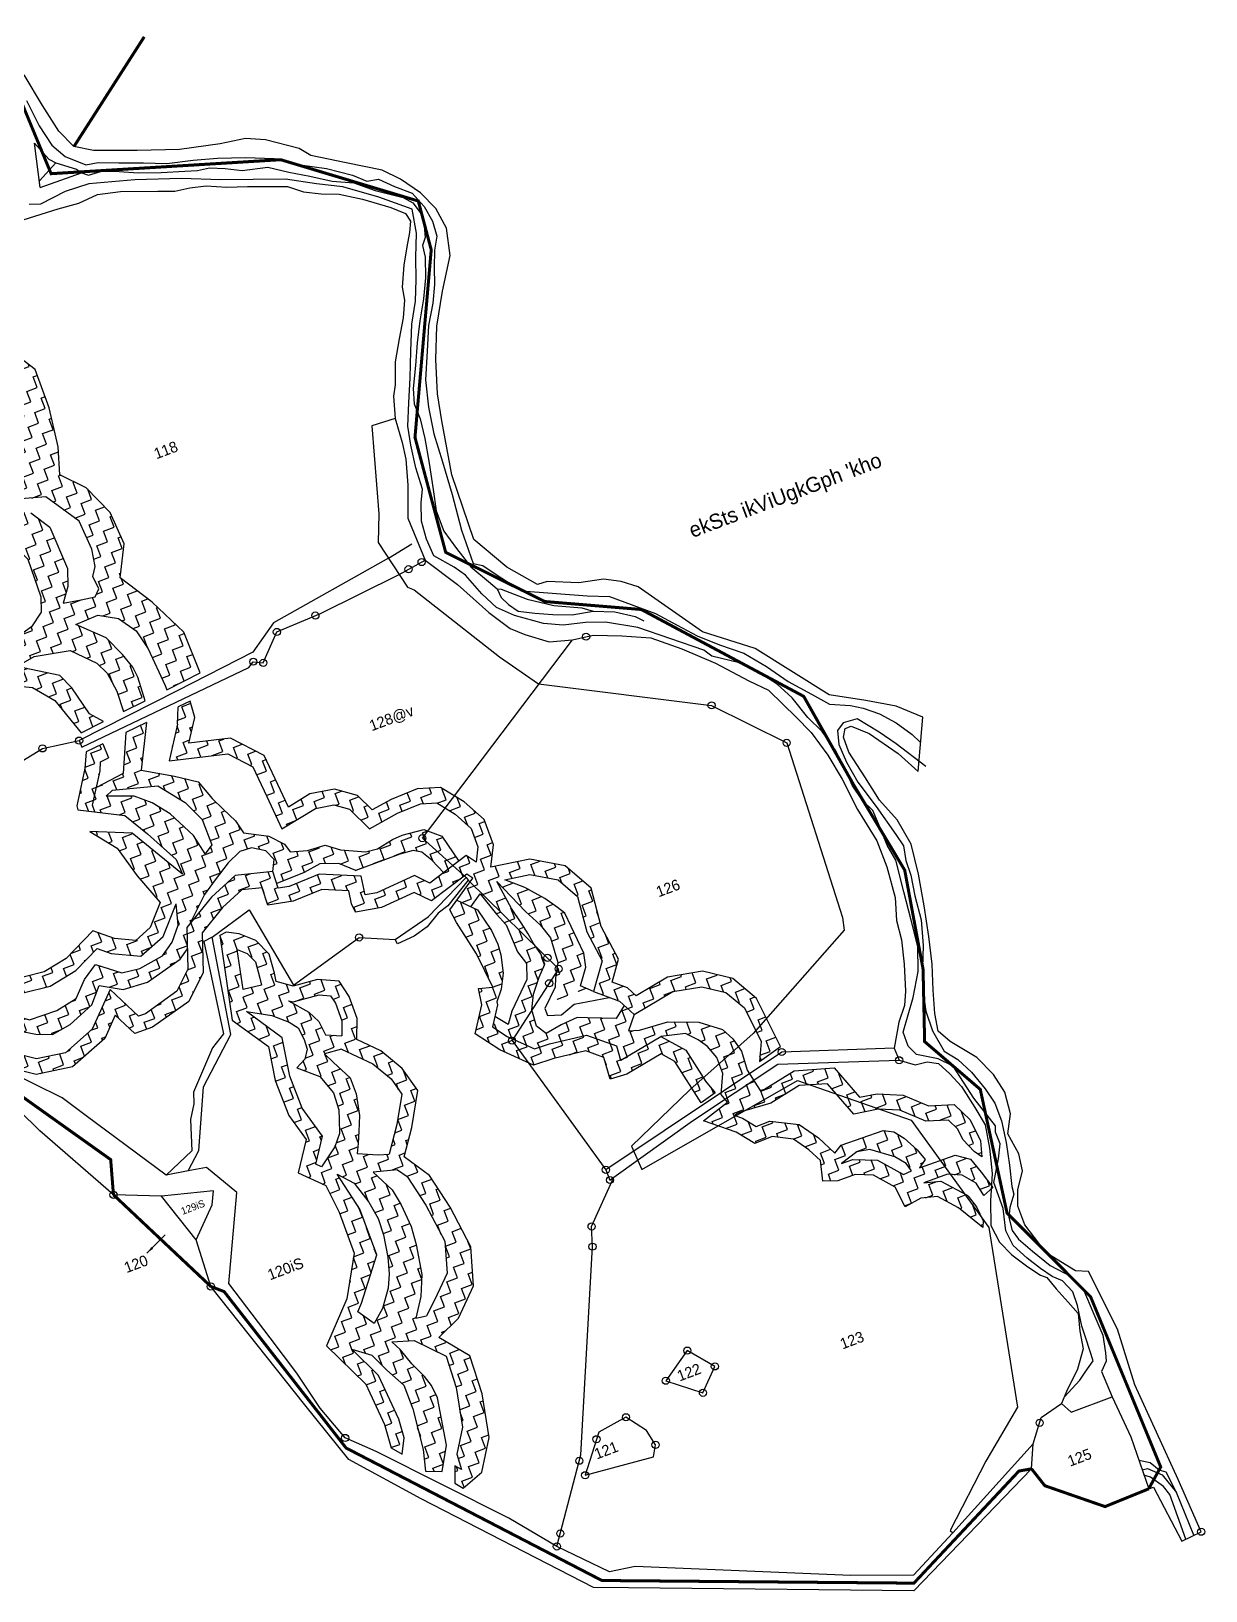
# Model space of a CAD drawing. Header units: metres. Extents: x -219 to 311408, y 87 to 1936973.
# Drawn here: x 310231 to 311250, y 1933715 to 1935068 of the extents above; entities that cross this region are included whole.
import ezdxf

# ---------------------------------------------------------------- set-up
doc = ezdxf.new("R2010")
doc.units = ezdxf.units.M
doc.header["$LTSCALE"] = 0.3
doc.header["$MEASUREMENT"] = 0
doc.linetypes.add('DASHDOT', pattern=[1, 0.5, -0.25, 0, -0.25])
doc.linetypes.add('DIVIDE', pattern=[1.25, 0.5, -0.25, 0, -0.25, 0, -0.25])
doc.layers.get('0').update_dxf_attribs({"linetype": 'CONTINUOUS'})
for name, color, linetype in [('LINE_WATER', 4, 'CONTINUOUS'), ('OFF', 1, 'CONTINUOUS'), ('POLY_HATCH', 12, 'CONTINUOUS'), ('POLY_PARCEL', 6, 'CONTINUOUS'), ('POLY_WATER', 4, 'CONTINUOUS'), ('SYM_ARROW', 1, 'CONTINUOUS'), ('SYM_STONE', 1, 'CONTINUOUS'), ('TEXT_MAPOUT', 7, 'CONTINUOUS'), ('TEXT_PARCEL', 7, 'CONTINUOUS'), ('V_BOUND_LINE', 7, 'CONTINUOUS'), ('V_BOUND_STREAM_LINE', 7, 'DASHDOT'), ('V_DIVIDE_LINE', 7, 'DIVIDE')]:
    doc.layers.add(name, color=color, linetype=linetype)
doc.styles.add('TEXT_MAP', font='')
doc.styles.get('TEXT_MAP').set_extended_font_data('Kruti Dev 050')
doc.dimstyles.get("Standard").update_dxf_attribs({"dimtxt": 0.18, "dimasz": 0.18, "dimexe": 0.18, "dimexo": 0.0625, "dimgap": 0.09, "dimtad": 0, "dimtih": 1, "dimtoh": 1, "dimdec": 4, "dimzin": 0, "dimdsep": 46, "dimtxsty": 'Standard', "dimcen": 0.09, "dimadec": 0, "dimazin": 0, "dimtfac": 1, "dimtdec": 4, "dimtofl": 0, "dimtmove": 0, "dimatfit": 3, "dimfxl": 0, "dimtolj": 1, "dimtzin": 0, "dimarcsym": 0})
pattern_1 = [(0, (0, 0), (1.875, 1.875), [1.875, -1.875]), (90, (1.875, 0), (-1.875, 1.875), [1.875, -1.875])]

# ---------------------------------------------------------------- blocks, each defined once
blk = doc.blocks.new('STONE')
blk.add_circle((0, 0), 0.851)
blk = doc.blocks.new('TEXTARROW')
blk.add_leader([(0.04, -0.01), (8.68, -0.01)], dimstyle='Standard', override={"dimtxt": 2.5, "dimasz": 2.5, "dimexe": 1.25, "dimexo": 0.625, "dimgap": 0.625, "dimtad": 1, "dimtih": 0, "dimtoh": 0, "dimzin": 8, "dimcen": 2.5, "dimtofl": 1})
blk = doc.blocks.new('7')
at = {"layer": 'POLY_HATCH'}
h = blk.add_hatch(dxfattribs=at)
h.set_pattern_fill('ZIGZAG', color=256, scale=15, style=0)
h.set_pattern_definition(pattern_1)
h.paths.add_polyline_path([(674.03, 300.05), (678, 300.19), (681, 298.51), (683.02, 295.52), (683.86, 292.03), (684.35, 285.34), (684.33, 284.56), (690.51, 285.22), (690.35, 292.5), (687.18, 299.04), (683.62, 304.71), (686.24, 309.76), (685.89, 315.44), (683.66, 320.72), (680.33, 324.28), (681.7, 328.71), (682.6, 335.32), (682.64, 342.09), (680.43, 345.67), (673.43, 345.67), (674.93, 344.25), (677.23, 341.53), (677.71, 335.99), (675.34, 326.86), (671.72, 326.3), (672.69, 333.17), (672.69, 335.4), (671.86, 341.4), (669.29, 345.67), (664.77, 345.67), (667.39, 340.92), (668.23, 337.22), (668.37, 331.33), (666.83, 324.57), (676.8, 321.65), (680.57, 315.93), (680.94, 310.81), (680.45, 307.95), (679.48, 306.49), (679.68, 304.26), (678.64, 303.21), (676.27, 303.56), (673.27, 304.12), (675.01, 306.42), (675.99, 309.28), (675.71, 316.73), (673.55, 320.08), (670.69, 321.19), (666.51, 322.17), (661.77, 323.21), (663.49, 330.14), (663.07, 338.23), (660.92, 341.82), (659.19, 345.67), (656.42, 345.67), (658.59, 340.84), (658.71, 335.64), (658.35, 329.88), (656.12, 323.58), (657.18, 317.9), (659.88, 312.7), (659.84, 306.32), (658.94, 296.89), (659.53, 294.81), (663.56, 292.82), (666.27, 289.49), (668.5, 282.87), (672.63, 283.32), (670.89, 285.34), (669.7, 290.43), (668.52, 293.08), (662.38, 296.98), (665.66, 297.54), (671.59, 296.35), (675, 292.8), (676.05, 290.64), (676.47, 287.29), (676.29, 283.71), (680.3, 284.13), (680.58, 288.2), (680.37, 290.08), (679.54, 292.66), (677.93, 296.21)])
h.paths.add_polyline_path([(663.63, 301.34), (665.02, 308.03), (664.88, 311.16), (663.49, 316.18), (661.82, 317.85), (659.1, 321.38), (664.61, 319.59), (669.14, 315.69), (670.39, 313.04), (670.18, 306.42), (669.35, 303.99), (666.98, 302.31)], flags=16)
h = blk.add_hatch(dxfattribs=at)
h.set_pattern_fill('ZIGZAG', color=256, scale=15, style=0)
h.set_pattern_definition(pattern_1)
h.paths.add_polyline_path([(679.26, 280.69), (675.48, 280.33), (672.65, 274.12), (667.65, 273.52), (666.01, 271), (665.97, 269.83), (670.44, 267.49), (672.87, 263.31), (675.42, 258.39), (680.34, 258.39), (679.91, 260.34), (677.6, 265.07), (675.4, 267.82), (672.98, 269.92), (668.68, 271.57), (670, 272.12), (677.27, 270.14), (680.57, 265.95), (682.23, 262.32), (682.23, 258.39), (687.71, 258.39), (687.3, 260.14), (686.09, 262.67), (684.99, 264.98), (683.78, 268.39), (680.47, 270.7), (675.63, 273.56)])
h = blk.add_hatch(dxfattribs=at)
h.set_pattern_fill('ZIGZAG', color=256, scale=15, style=0)
h.set_pattern_definition(pattern_1)
h.paths.add_polyline_path([(684.62, 274.98), (687.07, 278.63), (687.3, 281.44), (685.09, 281.23), (684, 278.59), (680.52, 273.4), (690.05, 271.01), (693.17, 267.55), (693.61, 262.09), (693.88, 258.39), (705.78, 258.39), (704.58, 259.28), (700.47, 259.97), (696.36, 259.19), (696.13, 262.28), (695.62, 268.61), (691.41, 273.27)])
h = blk.add_hatch(dxfattribs=at)
h.set_pattern_fill('ZIGZAG', color=256, scale=15, style=0)
h.set_pattern_definition(pattern_1)
h.paths.add_polyline_path([(669.19, 275.88), (669.82, 277.26), (671.28, 277.4), (671.22, 279.93), (668.13, 279.64), (666.97, 277.1), (663.51, 271.79), (663.48, 271.12), (665.97, 269.83), (666.01, 271)])
h = blk.add_hatch(dxfattribs=at)
h.set_pattern_fill('ZIGZAG', color=256, scale=15, style=0)
h.set_pattern_definition(pattern_1)
h.paths.add_polyline_path([(670.55, 264.3), (664.02, 267.04), (667.3, 262.84), (668.53, 258.39), (673.96, 258.39)])
h = blk.add_hatch(dxfattribs=at)
h.set_pattern_fill('ZIGZAG', color=256, scale=15, style=0)
h.set_pattern_definition(pattern_1)
h.paths.add_polyline_path([(721.17, 253.32), (717.43, 254.48), (712.76, 254.34), (709.2, 253.83), (707.77, 256.93), (705.78, 258.39), (693.88, 258.39), (694.05, 256.17), (700.5, 257.4), (703.57, 256.89), (705.75, 255.28), (707.7, 251.06), (712.98, 251.82), (717.08, 251.94), (719.66, 251.14), (721.86, 248.3), (723.53, 245.14), (723.5, 241.91), (722.3, 239.61), (721.16, 241.21), (713.88, 239.06), (711.95, 241.16), (705.09, 240.68), (703.16, 241.03), (703.63, 244.15), (697.22, 246.96), (691.83, 246.81), (690.02, 247.19), (690.15, 250.07), (684.09, 251.69), (679.12, 249.69), (673.49, 246.4), (671.21, 239.88), (668.21, 237.09), (662, 235.45), (660.79, 235.47), (657.93, 241.26), (652.82, 236.15), (647.25, 234.04), (642.44, 234.81), (638.35, 237.65), (635.84, 240.76), (634.48, 246.37), (631.03, 248.4), (626.07, 247.85), (622.81, 248.66), (619.35, 251.73), (616.36, 255.64), (616.06, 258.39), (613.51, 258.39), (613.93, 254.66), (617.49, 250), (621.6, 246.35), (625.9, 245.29), (630.47, 245.8), (632.27, 244.74), (633.52, 239.61), (636.62, 235.78), (641.47, 232.41), (647.52, 231.44), (654.22, 233.98), (657.22, 236.98), (659.21, 232.96), (662.31, 232.92), (669.47, 234.81), (673.39, 238.46), (675.57, 244.69), (680.23, 247.41), (684.25, 249.03), (687.53, 248.15), (687.39, 245.15), (691.6, 244.28), (696.73, 244.41), (700.84, 242.61), (700.52, 240.44), (700.65, 238.92), (704.95, 238.13), (710.91, 238.55), (713.08, 236.2), (720.15, 238.27), (720.85, 237.3), (717.09, 234.83), (718.89, 232.99), (721.11, 234.45), (722.43, 230.32), (723.33, 228.08), (723.51, 223.24), (724.22, 220.9), (723.33, 218.39), (719.11, 214.35), (718.43, 213.4), (722.36, 213.4), (723.51, 215.7), (725.39, 218.03), (727.01, 219.74), (727.01, 221.53), (726.47, 223.59), (726.2, 225.39), (725.75, 227.54), (725.12, 230.32), (724.39, 235.42), (727.1, 229.07), (728.62, 226.11), (729.43, 223.5), (729.16, 219.2), (727.9, 216.96), (727.28, 215.52), (725.01, 213.4), (732.18, 213.4), (731.32, 214.26), (733.2, 216.87), (733.74, 219.11), (733.11, 226.46), (732.3, 227.81), (730.87, 229.96), (728.44, 232.83), (725.77, 235.2), (729.94, 234.52), (734.06, 232.03), (736.08, 228.3), (735.44, 222.27), (736.14, 216.85), (733.59, 213.4), (736.73, 213.4), (738.77, 216.16), (737.99, 222.3), (738.68, 228.81), (735.95, 233.84), (730.83, 236.93), (724.31, 238), (726.02, 241.27), (726.07, 245.75), (723.99, 249.68)])
h.paths.add_polyline_path([(661.61, 248.94), (658.7, 251.39), (652.93, 248.66), (648.72, 247.88), (645.16, 248.29), (642.25, 250.37), (640.64, 254.11), (635.41, 254.71), (632.5, 256.79), (631.41, 258.39), (628.34, 258.39), (630.67, 254.99), (634.48, 252.27), (638.9, 251.76), (640.21, 248.72), (644.22, 245.86), (648.81, 245.32), (653.71, 246.24), (658.31, 248.41), (660.23, 246.8), (664.69, 244.66), (669.27, 246.42), (673.22, 250.74), (672.29, 247.3), (670.36, 244.98), (668.05, 243.44), (663.81, 242.8), (660.72, 243.19), (657.12, 246.01), (654.55, 244.34), (652.11, 241.9), (648.39, 241.13), (643.63, 241.26), (640.42, 243.7), (638.23, 247.94), (639.78, 249.72), (638.9, 251.76), (636.34, 252.06), (631.66, 250.93), (628.83, 252.48), (625.49, 255.04), (624.07, 257.48), (623.88, 258.39), (620.03, 258.39), (620.09, 256.84), (622.4, 252.73), (625.74, 251.19), (628.71, 248.15), (631.03, 248.4), (634.48, 246.37), (636.82, 244.86), (639, 242.16), (641.06, 240.36), (643.76, 238.69), (646.33, 237.66), (649.67, 238.18), (654.17, 239.98), (656.48, 242.54), (659.95, 240.49), (664.19, 240.23), (670.62, 241.9), (672.32, 243.05), (673.49, 246.4), (674.21, 246.82), (678.2, 250.52), (680.73, 252.17), (683.7, 254.04), (686.23, 255.14), (688.22, 255.03), (690.31, 253.71), (691.08, 251.84), (690.15, 250.07), (690.06, 248), (694.96, 248.1), (697.94, 248.54), (700.91, 247.44), (703.11, 245.35), (708.4, 245.35), (710.93, 245.35), (713.24, 245.13), (714.45, 244.36), (715.56, 242.49), (716.66, 239.88), (719.71, 240.78), (718.53, 245.68), (716.11, 247.77), (712.41, 248.14), (710.64, 248.03), (707.78, 247.48), (705.8, 247.7), (701.94, 249.46), (699.85, 251.11), (696.77, 251.33), (694.02, 252.1), (693.58, 253.64), (691.59, 255.84), (687.85, 257.83), (687.71, 258.39), (682.23, 258.39), (682.23, 257.81), (680.68, 256.82), (680.34, 258.39), (675.42, 258.39), (675.84, 257.59), (675.95, 254.95), (673.96, 258.39), (668.53, 258.39), (668.82, 257.34), (670.81, 251.85), (667.8, 248.57), (664.8, 247.41)], flags=17)
h = blk.add_hatch(dxfattribs=at)
h.set_pattern_fill('ZIGZAG', color=256, scale=15, style=0)
h.set_pattern_definition(pattern_1)
h.paths.add_polyline_path([(692.17, 225.91), (692.14, 222.78), (690.41, 218.43), (694.42, 214.3), (694.93, 213.4), (697.85, 213.4), (696.45, 215.84), (693.36, 219.01), (694.66, 222.28), (694.7, 226.17), (694.03, 229.17), (690.76, 230.65), (686.6, 231.05), (684.23, 232.79), (684.45, 234.18), (684.76, 237.45), (683.47, 240.36), (681.27, 242.37), (679.35, 243.4), (678.14, 243.26), (675.14, 229.35), (679.21, 223.13), (678.27, 217.45), (678.3, 213.4), (680.83, 213.4), (680.8, 217.25), (681.87, 223.69), (677.83, 229.85), (680.04, 240.07), (681.37, 238.85), (682.18, 237.03), (681.94, 234.5), (681.49, 231.67), (685.66, 228.6), (690.1, 228.17), (691.84, 227.39)])
h.paths.add_polyline_path([(688.77, 221.6), (688.51, 224.04), (687.49, 226.09), (685.01, 229.08), (681.49, 231.67), (681.71, 233.07), (678.62, 233.48), (677.83, 229.85), (681.58, 227.76), (683.89, 225.7), (684.92, 224.29), (685.17, 222.11), (685.05, 220.44), (684.15, 219.03), (682.35, 218.13), (685.43, 215.43), (686.13, 213.4), (690.06, 213.4), (690.06, 213.46), (688.39, 216.8), (687.49, 218.73), (690.41, 218.43), (691.23, 220.49)], flags=17)
h = blk.add_hatch(dxfattribs=at)
h.set_pattern_fill('ZIGZAG', color=256, scale=15, style=0)
h.set_pattern_definition(pattern_1)
h.paths.add_polyline_path([(678.3, 213.4), (680.83, 213.4), (680.8, 217.25), (681.87, 223.69), (677.83, 229.85), (680.04, 240.07), (681.37, 238.85), (682.18, 237.03), (681.94, 234.5), (681.49, 231.67), (685.66, 228.6), (690.1, 228.17), (691.84, 227.39), (692.17, 225.91), (692.14, 222.78), (690.41, 218.43), (694.42, 214.3), (694.93, 213.4), (697.85, 213.4), (696.45, 215.84), (693.36, 219.01), (694.66, 222.28), (694.7, 226.17), (694.03, 229.17), (690.76, 230.65), (686.6, 231.05), (684.23, 232.79), (684.45, 234.18), (684.76, 237.45), (683.47, 240.36), (681.27, 242.37), (679.35, 243.4), (678.14, 243.26), (675.14, 229.35), (679.21, 223.13), (678.27, 217.45)])
h = blk.add_hatch(dxfattribs=at)
h.set_pattern_fill('ZIGZAG', color=256, scale=15, style=0)
h.set_pattern_definition(pattern_1)
h.paths.add_polyline_path([(719.74, 232.12), (717.09, 234.83), (715.44, 233.75), (715.76, 231.39), (717.01, 225.35), (717.61, 219.21), (715.26, 219.81), (714.84, 217.08), (712.4, 213.4), (715.43, 213.4), (717.25, 216.15), (717.33, 216.67), (718.75, 218.39), (720, 220.79), (720.72, 223.77), (720.9, 225.57), (720.72, 228.08)])
h = blk.add_hatch(dxfattribs=at)
h.set_pattern_fill('ZIGZAG', color=256, scale=15, style=0)
h.set_pattern_definition(pattern_1)
h.paths.add_polyline_path([(686.72, 201.26), (687.49, 202.8), (688.26, 204.6), (689.29, 207.04), (690.06, 210.63), (690.06, 213.4), (686.13, 213.4), (686.59, 212.09), (686.46, 209.14), (685.94, 207.6), (685.17, 205.41), (683.63, 203.62), (680.41, 201.3), (682.4, 199.25), (684.53, 196.87), (685.69, 193.01), (686.2, 189.93), (686.07, 187.11), (685.43, 183.38), (684.66, 180.68), (683.63, 178.5), (681.58, 175.68), (679.39, 173.88), (677.54, 176.61), (678.65, 177.75), (683.84, 184.37), (683.89, 192.46), (682.4, 199.25), (679.69, 202.03), (682.36, 205.99), (680.84, 211.58), (680.83, 213.4), (678.3, 213.4), (678.32, 211.23), (679.62, 206.44), (676.44, 201.74), (679.97, 198.12), (680.47, 193.24), (680.42, 185.95), (676.62, 179.28), (670.66, 173.15), (674.56, 164.88), (675.09, 157.54), (674.73, 153.51), (676.1, 151.9), (677.35, 154.34), (677.63, 157.52), (677.04, 165.53), (674.4, 171.15), (677.2, 169.08), (678.62, 165.87), (680.42, 162.53), (680.42, 158.29), (680.03, 154.95), (679.64, 151.35), (678.75, 147.89), (681.32, 146.86), (683.5, 150.71), (684.91, 158.55), (684.66, 160.86), (684.14, 162.66), (682.86, 165.35), (681.96, 168.18), (681.06, 169.98), (684.65, 168.87), (688.02, 171.98), (686.2, 172.23), (688.26, 175.32), (689.67, 178.66), (690.57, 183.66), (690.83, 186.75), (690.57, 190.73), (690.06, 193.55), (688.13, 197.41), (692.03, 196.38), (690.8, 198.11), (691.67, 199.32), (689.93, 199.85)])
h = blk.add_hatch(dxfattribs=at)
h.set_pattern_fill('ZIGZAG', color=256, scale=15, style=0)
h.set_pattern_definition(pattern_1)
h.paths.add_polyline_path([(696.76, 202.1), (699.85, 207.52), (698.73, 211.86), (697.85, 213.4), (694.93, 213.4), (696.37, 210.89), (697.15, 207.88), (694.63, 203.47), (690.8, 198.11), (693.15, 194.8), (694.41, 189.23), (695.19, 182.49), (693.68, 177.4), (690.23, 174.02), (684.65, 168.87), (688.65, 164.53), (688.39, 159.1), (687.05, 152.55), (684.58, 148.7), (684.39, 146.02), (683.6, 146.96), (682.55, 144.28), (683.6, 143.04), (687.41, 144.43), (690.59, 149.4), (692.06, 156.6), (692.38, 163.18), (688.66, 167.88), (692.82, 169.71), (697.08, 173.87), (698.91, 180.09), (698.06, 187.47), (696.67, 193.6), (693.85, 198.03)])
h = blk.add_hatch(dxfattribs=at)
h.set_pattern_fill('ZIGZAG', color=256, scale=15, style=0)
h.set_pattern_definition(pattern_1)
h.paths.add_polyline_path([(733.36, 202.84), (729.35, 206.24), (723.09, 207.05), (720.42, 207.15), (716.95, 210.69), (715.2, 213.05), (715.43, 213.4), (712.4, 213.4), (712.11, 212.97), (715.02, 209.05), (719.32, 204.66), (722.88, 204.52), (728.29, 203.83), (730.73, 201.75), (730.41, 198.01), (733.32, 197.78), (739.84, 198.94), (741.55, 196.95), (743.19, 188.98), (745.96, 189.71), (745.13, 192.1), (743.89, 198.1), (740.81, 201.68), (733.15, 200.32)])
h = blk.add_hatch(dxfattribs=at)
h.set_pattern_fill('ZIGZAG', color=256, scale=15, style=0)
h.set_pattern_definition(pattern_1)
h.paths.add_polyline_path([(765.94, 186.6), (759.55, 188.52), (753.85, 187.37), (753.08, 187.44), (752.25, 191.36), (752.52, 194.66), (751.89, 197.08), (750.82, 199.14), (747.59, 201.66), (742.74, 203.54), (737.89, 203.9), (736.1, 204.44), (737.98, 206.65), (736.95, 208.65), (734.91, 207.09), (730.51, 208.88), (728.89, 209.51), (726.02, 209.33), (723.15, 208.88), (722.07, 210.59), (722.34, 213.4), (718.43, 213.4), (717.76, 212.47), (717.05, 213.4), (715.43, 213.4), (715.2, 213.05), (716.95, 210.69), (720.42, 207.15), (723.09, 207.05), (729.35, 206.24), (733.36, 202.84), (733.15, 200.33), (733.2, 200.33), (740.81, 201.68), (744.8, 200.67), (746.42, 198.96), (747.5, 197.35), (748.3, 195.11), (748.3, 192.24), (746.78, 189.1), (747.31, 187.56), (742.5, 186.04), (746.91, 182.4), (749.18, 179.53), (752.23, 179.57), (755.44, 177.9), (757.2, 175.38), (758.35, 173.02), (757.54, 169.64), (759.9, 168.83), (762.94, 168.78), (765.73, 167.63), (768.42, 164.5), (768.81, 160.86), (771.77, 161.25), (774.47, 160.52), (777.08, 157.56), (779.7, 153.07), (780.11, 154.1), (779.93, 156.67), (779.27, 158.82), (779.14, 159.05), (775.86, 162.76), (773.16, 163.49), (777.33, 163.42), (779.53, 162.4), (781.26, 160.36), (781.73, 158), (783.61, 158.71), (782.67, 161.77), (781.81, 164.44), (779.6, 165.93), (773.32, 166.09), (774.73, 167.03), (774.02, 169), (772.69, 171.59), (771.43, 173.16), (769.86, 174.02), (762.47, 174.18), (761.03, 173.32), (759.38, 176.66), (757.16, 179.86), (752.83, 182.11), (750.39, 182.08), (748.73, 184.18), (747.69, 185.03), (748.19, 185.19), (749.45, 185.22), (754, 184.82), (759.43, 185.92), (763.99, 184.54), (766.26, 178.3), (770.36, 177.64), (773.65, 176.19), (777.04, 172.98), (780.63, 171.81), (781.55, 169.89), (781.75, 167.87), (782.81, 165.37), (783.68, 164.12), (784.41, 166.68), (784.02, 170.58), (782.44, 173.88), (778.37, 175.21), (775.07, 178.33), (771.08, 180.09), (768.12, 180.56)])
h.paths.add_polyline_path([(761.44, 171.33), (764.51, 172.22), (766.71, 171.83), (770.17, 169.23), (771.51, 167.5), (771.9, 166.09), (770.48, 165.99), (767.25, 169.73), (763.46, 171.3)], flags=16)
h = blk.add_hatch(dxfattribs=at)
h.set_pattern_fill('ZIGZAG', color=256, scale=15, style=0)
h.set_pattern_definition(pattern_1)
h.paths.add_polyline_path([(757.95, 201.98), (755.41, 206.46), (751.11, 209.37), (745.33, 210.53), (739.37, 209.46), (738.5, 211.17), (736.42, 212.97), (736.73, 213.4), (733.59, 213.4), (732.99, 212.59), (736.47, 209.58), (737.98, 206.65), (745.31, 207.95), (750.11, 206.99), (753.5, 204.7), (755.49, 201.2), (756.1, 195), (754.7, 192.01), (758.82, 193.1)])
at = {"layer": 'LINE_WATER'}
for points in [[(782.36, 121.91), (785.82, 123.62), (787.1, 124.58), (789.03, 125.84), (789.2, 129.62), (789.28, 131.94), (789.84, 135.37), (789.92, 137.81), (788.95, 140.13), (787.59, 141.36), (786.23, 143.32), (784.78, 145.73), (783.36, 148.5), (783.05, 151.23), (783.96, 154.82), (784.04, 159.4), (786.17, 162.83), (787.3, 165.05), (787.25, 167.14), (787.62, 168.12), (785.88, 173.69), (784.55, 179.87), (782.62, 181.9), (779.51, 183.89), (778.69, 185.67), (778.77, 188.11), (782.33, 192.91), (784.65, 196.67), (786.07, 200.58), (786.57, 205.06), (787.1, 209.9), (787.69, 215.28), (787.25, 218.14), (787.11, 221.96), (787.03, 224.4), (786.02, 226.56), (785.34, 229.54), (785.16, 232.46), (784.73, 236.02), (783.79, 239.65), (782.4, 242.67), (781.13, 246.64), (779.59, 249.6), (777.49, 252.45), (774.98, 255.18), (771.04, 257.85), (770.16, 259.21), (761.26, 266.63), (756.54, 269.33), (753.36, 270.46), (749.77, 271.37), (746.78, 272.76), (742.74, 275.72), (740.42, 278.03), (738.93, 280.99), (737.51, 284.87), (736.22, 286.77), (733.71, 289.75), (733.53, 292.77), (733.84, 295.85), (734.84, 298.74), (735.88, 300.77), (736.06, 304.46), (736.62, 308.3), (737.3, 311.42), (738.82, 315.01), (740.47, 318.79), (742.15, 322.93), (743.86, 327.06), (745.79, 330.4), (747.15, 333.74), (748.41, 337.2), (749.93, 340.92), (750.68, 344.9), (746.19, 348.75), (741.19, 352.47), (737.27, 354.49), (732.72, 357), (727.69, 358.84), (722.59, 360.74), (716.6, 363.24), (709.29, 365.75), (701.86, 367.81), (697.73, 368.02), (693.2, 367.49), (691.37, 368.11)], [(697.06, 384.46), (697.55, 379.74), (698.38, 375.99), (699.78, 373.45), (702.56, 370.96), (704.59, 370.58), (707.77, 369.35), (711.64, 367.89), (715.22, 366.38), (719.48, 365.38), (723.41, 364.26), (727.79, 362.74), (732.17, 360.88), (735.52, 358.57), (739.73, 356.25), (743.37, 353.7), (745.29, 351.9), (747.21, 351.53), (749.24, 349.49), (751.62, 347.4), (752.68, 344.63), (753.11, 341.85), (752.91, 339.25), (751.73, 337.22), (750.67, 334.55), (749.73, 331.89), (748.38, 329.06), (746.41, 325.88), (744.66, 321.96), (742.74, 317.58), (741.57, 313.15), (740.85, 308.71), (740.59, 303.82), (740.16, 298.18), (739.5, 292.09), (739.36, 286.22), (740.76, 285.33), (742.4, 283.01), (745.29, 279.15), (755.2, 274.51), (758.66, 273.11), (764.79, 267.79), (767.46, 264.67), (769.95, 261.84), (772.9, 259.12), (776.19, 256.4), (778.97, 252.99), (781.46, 249.42), (784.3, 246.07), (786.56, 243.46), (789.74, 242), (791.54, 240.83), (793.75, 239.03), (795.84, 236.65), (797.64, 233.88), (798.36, 232.3)], [(694.12, 370.08), (695.84, 377.31), (697.09, 374.01), (698.01, 373.03), (700.83, 370.8), (701.38, 369.94), (702.33, 369.21), (704.65, 369.01), (707.32, 367.96), (710.2, 366.64), (713.77, 365.32), (717.56, 364.18), (719.57, 363.51), (721.59, 363.21), (724, 362.23), (726.51, 360.87), (730.71, 359.89), (733.66, 357.88), (736.73, 356.06), (739.86, 353.96), (743.15, 352.41), (746.04, 349.97), (749.97, 347.26), (751.14, 345.87), (751.78, 343.67), (751.57, 341.57), (751.06, 339.75), (750.14, 338.67), (749.9, 336.66), (748.73, 333.43), (747.19, 330.3), (745.34, 327.08), (743.6, 323.85), (742.03, 320.38), (740.3, 317), (739.57, 314.52), (739.61, 311.82), (739.19, 308.5), (738.43, 304.44), (737.48, 300.09), (736.71, 296.58), (736.7, 292.98), (737.68, 289.54), (738.85, 285.85), (740.7, 282.56), (741.62, 280.89), (741.76, 279.29), (742.47, 277.78), (743.57, 276.2), (746.05, 274.91), (748.75, 273.62), (751.76, 272.45), (755.24, 271.78), (758.56, 270.39), (761.47, 268.5), (762.55, 267.31)], [(694.38, 371.16), (698.01, 373.03)], [(694.12, 370.08), (701.38, 369.94)], [(735.75, 313.33), (731.69, 313.61), (727.62, 299.5), (725.85, 295.08), (727.78, 286.38), (728.66, 285.58), (738.01, 270.17), (742.49, 263.7), (768.13, 250.19), (777.61, 239.95), (776.06, 209.53), (775.58, 207.43), (755.34, 196.71), (742.21, 191.67), (729.82, 186.33), (730.04, 182.11), (759.51, 186.8), (774.86, 173.99), (780.61, 152.75), (774.53, 123.08), (766.43, 116.54), (756.82, 107.87), (757.1, 107.34)], [(726.54, 292), (731.01, 292.88)], [(727.23, 288.87), (732.1, 289.58)], [(741.62, 280.89), (742.25, 280.61), (745.71, 277.53), (749.47, 274.96), (753.66, 272.95), (755.24, 271.78)], [(797.84, 228.12), (794.58, 233.39), (792.63, 236.2), (789.97, 239.54), (787.59, 239.74), (786.24, 238.91), (785.64, 236.6), (785.79, 233.42), (786.39, 229.67), (787.79, 224.78), (789.19, 219.31), (789.74, 217.11), (789.25, 214.67), (789.17, 212.07), (788.56, 208.66), (788.13, 204.57), (786.96, 200.42), (785.56, 197.02), (784.27, 193.5), (783.5, 190.09), (783.41, 186.63), (784.01, 182.77), (785.64, 180.68), (787.05, 177.9), (788.16, 174.5), (788.88, 171.72), (788.85, 168.54), (788.31, 164.91), (787.48, 161.22), (786.59, 157.75), (786.45, 156.47), (785.04, 154.61), (784.33, 153.09), (784.07, 150.89), (784.55, 149.14), (786.02, 146.48), (787.93, 143.24), (790.54, 140.3), (791.71, 137.35), (791.86, 133.49), (792, 129.28), (791.4, 126.39), (791.03, 125.04), (789.68, 123.7), (789.85, 119.17)], [(794.47, 92.83), (794.25, 100.49), (793.83, 104.3), (792.88, 104.96), (791.92, 106.67), (790.3, 107.69)], [(792.98, 92.71), (793.11, 100.57), (792.56, 102.18), (791.14, 104.41), (790.22, 105.11)], [(790.25, 106.04), (791.14, 105.93), (793.05, 104.07), (794.25, 100.49)]]:
    blk.add_lwpolyline(points, dxfattribs=at)
at = {"layer": 'OFF'}
blk.add_lwpolyline([(796.4, 227.8), (800.26, 235.94)], dxfattribs=at)
at = {"layer": 'POLY_HATCH'}
for points in [[(659.53, 294.81), (663.56, 292.82), (666.27, 289.49), (668.5, 282.87), (672.63, 283.32), (670.89, 285.34), (669.7, 290.43), (668.52, 293.08), (662.38, 296.98), (665.66, 297.54), (671.59, 296.35), (675, 292.8), (676.05, 290.64), (676.47, 287.29), (676.29, 283.71), (680.3, 284.13), (680.58, 288.2), (680.37, 290.08), (679.54, 292.66), (677.93, 296.21), (674.03, 300.05), (678, 300.19), (681, 298.51), (683.02, 295.52), (683.86, 292.03), (684.35, 285.34), (684.33, 284.56), (690.51, 285.22), (690.35, 292.5), (687.18, 299.04), (683.62, 304.71), (686.24, 309.76), (685.89, 315.44), (683.66, 320.72), (680.33, 324.28), (681.7, 328.71), (682.6, 335.32), (682.64, 342.09), (679.47, 347.22)], [(671.22, 279.93), (668.13, 279.64), (666.97, 277.1), (663.51, 271.79), (663.48, 271.12), (670.44, 267.49), (672.87, 263.31), (675.84, 257.59), (675.95, 254.95), (670.55, 264.3), (664.02, 267.04), (667.3, 262.84), (668.82, 257.34), (670.81, 251.85), (667.8, 248.57), (664.8, 247.41), (661.61, 248.94), (658.7, 251.39), (652.93, 248.66), (648.72, 247.88), (645.16, 248.29)], [(717.09, 234.83), (719.74, 232.12), (720.72, 228.08), (720.9, 225.57), (720.72, 223.77), (720, 220.79), (718.75, 218.39), (717.33, 216.67), (717.25, 216.15), (715.2, 213.05), (716.95, 210.69), (720.42, 207.15), (723.09, 207.05), (729.35, 206.24), (733.36, 202.84), (733.15, 200.33), (733.2, 200.33), (740.81, 201.68), (743.89, 198.1), (745.13, 192.1), (745.96, 189.71), (743.19, 188.98), (741.55, 196.95), (739.84, 198.94), (733.32, 197.78), (730.41, 198.01), (730.73, 201.75), (728.29, 203.83), (722.88, 204.52), (719.32, 204.66), (715.02, 209.05), (712.11, 212.97), (714.84, 217.08), (715.26, 219.81), (717.61, 219.21), (717.01, 225.35), (715.76, 231.39), (715.44, 233.75), (720.85, 237.3), (720.15, 238.27), (713.08, 236.2), (710.91, 238.55), (704.95, 238.13), (700.65, 238.92), (700.52, 240.44), (700.84, 242.61), (696.73, 244.41), (691.6, 244.28), (687.39, 245.15), (687.53, 248.15), (684.25, 249.03), (680.23, 247.41), (675.57, 244.69), (673.39, 238.46), (669.47, 234.81), (662.31, 232.92), (659.21, 232.96), (657.22, 236.98), (654.22, 233.98), (647.52, 231.44), (641.47, 232.41), (636.62, 235.78)], [(673.55, 320.08), (675.71, 316.73), (675.99, 309.28), (675.01, 306.42), (673.27, 304.12), (676.27, 303.56), (678.64, 303.21), (679.68, 304.26), (679.48, 306.49), (680.45, 307.95), (680.94, 310.81), (680.57, 315.93), (676.8, 321.65), (666.83, 324.57)], [(684, 278.59), (680.52, 273.4), (690.05, 271.01), (693.17, 267.55), (693.61, 262.09), (694.05, 256.17), (700.5, 257.4), (703.57, 256.89), (705.75, 255.28), (707.7, 251.06), (712.98, 251.82), (717.08, 251.94), (719.66, 251.14), (721.86, 248.3), (723.53, 245.14), (723.5, 241.91), (722.3, 239.61), (721.16, 241.21), (713.88, 239.06), (711.95, 241.16), (705.09, 240.68), (703.16, 241.03), (703.63, 244.15), (697.22, 246.96), (691.83, 246.81), (690.02, 247.19), (690.15, 250.07), (684.09, 251.69), (679.12, 249.69), (673.49, 246.4), (671.21, 239.88), (668.21, 237.09), (662, 235.45), (660.79, 235.47), (657.93, 241.26), (652.82, 236.15), (647.25, 234.04), (642.44, 234.81), (638.35, 237.65)], [(659.1, 321.38), (664.61, 319.59), (669.14, 315.69), (670.39, 313.04), (670.18, 306.42), (669.35, 303.99), (666.98, 302.31), (663.63, 301.34), (665.02, 308.03), (664.88, 311.16), (663.49, 316.18), (661.82, 317.85), (659.1, 321.38)], [(675.48, 280.33), (672.65, 274.12), (667.65, 273.52)], [(679.26, 280.69), (675.48, 280.33)], [(679.26, 280.69), (675.63, 273.56), (680.47, 270.7), (683.78, 268.39), (684.99, 264.98), (686.09, 262.67), (687.3, 260.14), (687.85, 257.83), (691.59, 255.84), (693.58, 253.64), (694.02, 252.1), (696.77, 251.33), (699.85, 251.11), (701.94, 249.46), (705.8, 247.7), (707.78, 247.48), (710.64, 248.03), (712.41, 248.14), (716.11, 247.77), (718.53, 245.68), (719.71, 240.78)], [(684, 278.59), (685.09, 281.23)], [(732.99, 212.59), (731.32, 214.26), (733.2, 216.87), (733.74, 219.11), (733.11, 226.46), (732.3, 227.81), (730.87, 229.96), (728.44, 232.83), (725.77, 235.2), (729.94, 234.52), (734.06, 232.03), (736.08, 228.3), (735.44, 222.27), (736.14, 216.85), (732.99, 212.59), (736.47, 209.58), (737.98, 206.65), (745.31, 207.95), (750.11, 206.99), (753.5, 204.7), (755.49, 201.2), (756.1, 195), (754.7, 192.01), (758.82, 193.1), (757.95, 201.98), (755.41, 206.46), (751.11, 209.37), (745.33, 210.53), (739.37, 209.46), (738.5, 211.17), (736.42, 212.97), (738.77, 216.16), (737.99, 222.3), (738.68, 228.81), (735.95, 233.84), (730.83, 236.93), (724.31, 238), (726.02, 241.27), (726.07, 245.75), (723.99, 249.68), (721.17, 253.32), (717.43, 254.48), (712.76, 254.34), (709.2, 253.83), (707.77, 256.93), (704.58, 259.28), (700.47, 259.97), (696.36, 259.19), (696.13, 262.28), (695.62, 268.61), (691.41, 273.27), (684.62, 274.98), (687.07, 278.63), (687.3, 281.44), (685.09, 281.23)], [(665.97, 269.83), (666.01, 271), (669.19, 275.88), (669.82, 277.26), (671.28, 277.4)], [(671.22, 279.93), (671.28, 277.4)], [(629.08, 271), (630.45, 270.19), (630.2, 268.71), (628.45, 264.42), (627.91, 259.03), (630.67, 254.99), (634.48, 252.27), (638.9, 251.76), (640.21, 248.72), (644.22, 245.86), (648.81, 245.32), (653.71, 246.24), (658.31, 248.41), (660.23, 246.8), (664.69, 244.66), (669.27, 246.42), (673.22, 250.74), (673.22, 250.74)], [(690.15, 250.07), (691.08, 251.84), (690.31, 253.71), (688.22, 255.03), (686.23, 255.14), (683.7, 254.04), (680.73, 252.17), (678.2, 250.52), (674.21, 246.82)], [(639.78, 249.72), (638.23, 247.94), (640.42, 243.7), (643.63, 241.26), (648.39, 241.13), (652.11, 241.9), (654.55, 244.34), (657.12, 246.01), (660.72, 243.19), (663.81, 242.8), (668.05, 243.44), (670.36, 244.98), (672.29, 247.3), (673.22, 250.74)], [(634.48, 246.37), (636.82, 244.86), (639, 242.16), (641.06, 240.36), (643.76, 238.69), (646.33, 237.66), (649.67, 238.18), (654.17, 239.98), (656.48, 242.54), (659.95, 240.49), (664.19, 240.23), (670.62, 241.9), (672.32, 243.05)], [(716.66, 239.88), (715.56, 242.49), (714.45, 244.36), (713.24, 245.13), (710.93, 245.35), (708.4, 245.35), (703.11, 245.35), (700.91, 247.44), (697.94, 248.54), (694.96, 248.1), (690.06, 248)], [(684.65, 168.87), (688.65, 164.53), (688.39, 159.1), (687.05, 152.55), (684.58, 148.7), (684.39, 146.02), (683.6, 146.96), (682.55, 144.28), (683.6, 143.04), (687.41, 144.43), (690.59, 149.4), (692.06, 156.6), (692.38, 163.18), (688.66, 167.88), (692.82, 169.71), (697.08, 173.87), (698.91, 180.09), (698.06, 187.47), (696.67, 193.6), (693.85, 198.03), (696.76, 202.1), (699.85, 207.52), (698.73, 211.86), (696.45, 215.84), (693.36, 219.01), (694.66, 222.28), (694.7, 226.17), (694.03, 229.17), (690.76, 230.65), (686.6, 231.05), (684.23, 232.79), (684.45, 234.18), (684.76, 237.45), (683.47, 240.36), (681.27, 242.37), (679.35, 243.4), (678.14, 243.26), (675.14, 229.35), (679.21, 223.13), (678.27, 217.45), (678.32, 211.23), (679.62, 206.44), (676.44, 201.74), (679.97, 198.12), (680.47, 193.24), (680.42, 185.95), (676.62, 179.28), (670.66, 173.15), (674.56, 164.88), (675.09, 157.54), (674.73, 153.51), (676.1, 151.9), (677.35, 154.34), (677.63, 157.52), (677.04, 165.53), (674.4, 171.15), (674.4, 171.15)], [(678.62, 233.48), (680.04, 240.07), (681.37, 238.85), (682.18, 237.03), (681.94, 234.5), (681.71, 233.07)], [(681.71, 233.07), (678.62, 233.48)], [(718.89, 232.99), (721.11, 234.45), (722.43, 230.32), (723.33, 228.08), (723.51, 223.24), (724.22, 220.9), (723.33, 218.39), (719.11, 214.35), (717.76, 212.47), (716.18, 214.54)], [(736.95, 208.65), (734.91, 207.09), (730.51, 208.88), (728.89, 209.51), (726.02, 209.33), (723.15, 208.88), (722.07, 210.59), (722.34, 213.37), (723.51, 215.7), (725.39, 218.03), (727.01, 219.74), (727.01, 221.53), (726.47, 223.59), (726.2, 225.39), (725.75, 227.54), (725.12, 230.32), (724.39, 235.42), (727.1, 229.07), (728.62, 226.11), (729.43, 223.5), (729.16, 219.2), (727.9, 216.96), (727.28, 215.52), (724.4, 212.83), (724.4, 211.57), (726.65, 210.85), (729.25, 211.75), (735.07, 210.79)], [(677.83, 229.85), (681.58, 227.76), (683.89, 225.7), (684.92, 224.29), (685.17, 222.11), (685.05, 220.44), (684.15, 219.03), (682.35, 218.13), (685.43, 215.43), (686.59, 212.09), (686.46, 209.14), (685.94, 207.6), (685.17, 205.41), (683.63, 203.62), (680.41, 201.3)], [(680.41, 201.3), (679.69, 202.03), (682.36, 205.99), (680.84, 211.58), (680.8, 217.25), (681.87, 223.69), (677.83, 229.85)], [(685.01, 229.08), (687.49, 226.09), (688.51, 224.04), (688.77, 221.6), (691.23, 220.49)], [(685.01, 229.08), (685.66, 228.6), (690.1, 228.17), (691.84, 227.39), (692.17, 225.91), (692.14, 222.78), (691.23, 220.49)], [(690.41, 218.43), (687.49, 218.73), (688.39, 216.8), (690.06, 213.46), (690.06, 210.63), (689.29, 207.04), (688.26, 204.6), (687.49, 202.8), (686.72, 201.26), (689.93, 199.85), (691.67, 199.32)], [(690.41, 218.43), (694.42, 214.3), (696.37, 210.89), (697.15, 207.88), (694.63, 203.47), (691.67, 199.32)], [(737.98, 206.65), (736.1, 204.44), (737.89, 203.9), (742.74, 203.54), (747.59, 201.66), (750.82, 199.14), (751.89, 197.08), (752.52, 194.66), (752.25, 191.36), (753.08, 187.44), (753.85, 187.37), (759.55, 188.52), (765.94, 186.6), (768.12, 180.56), (771.08, 180.09), (775.07, 178.33), (778.37, 175.21), (782.44, 173.88), (784.02, 170.58), (784.41, 166.68), (783.68, 164.12), (782.81, 165.37), (781.75, 167.87), (781.55, 169.89), (780.63, 171.81), (777.04, 172.98), (773.65, 176.19), (770.36, 177.64), (766.26, 178.3), (763.99, 184.54), (759.43, 185.92), (754, 184.82), (749.45, 185.22), (748.19, 185.19), (747.69, 185.03), (748.73, 184.18), (750.39, 182.08), (752.83, 182.11), (757.16, 179.86), (759.38, 176.66), (761.03, 173.32), (762.47, 174.18), (769.86, 174.02), (771.43, 173.16), (772.69, 171.59), (774.02, 169), (774.73, 167.03), (773.32, 166.09), (779.6, 165.93), (781.81, 164.44), (782.67, 161.77), (783.61, 158.71), (781.73, 158), (781.26, 160.36), (779.53, 162.4), (777.33, 163.42), (773.16, 163.49), (775.86, 162.76), (779.14, 159.05), (779.27, 158.82), (779.93, 156.67), (780.11, 154.1), (779.7, 153.07), (777.08, 157.56), (774.47, 160.52), (771.77, 161.25), (768.81, 160.86), (768.42, 164.5), (765.73, 167.63), (762.94, 168.78), (759.9, 168.83), (757.54, 169.64), (758.35, 173.02), (757.2, 175.38), (755.44, 177.9), (752.23, 179.57), (749.18, 179.53), (746.91, 182.4), (742.5, 186.04), (747.31, 187.56), (746.78, 189.1), (748.3, 192.24), (748.3, 195.11), (747.5, 197.35), (746.42, 198.96), (744.8, 200.67), (740.81, 201.68)], [(677.54, 176.61), (678.65, 177.75), (683.84, 184.37), (683.89, 192.46), (682.4, 199.25)], [(682.4, 199.25), (684.53, 196.87), (685.69, 193.01), (686.2, 189.93), (686.07, 187.11), (685.43, 183.38), (684.66, 180.68), (683.63, 178.5), (681.58, 175.68), (679.39, 173.88), (677.54, 176.61)], [(692.03, 196.38), (688.13, 197.41), (690.06, 193.55), (690.57, 190.73), (690.83, 186.75), (690.57, 183.66), (689.67, 178.66), (688.26, 175.32), (686.2, 172.23), (688.02, 171.98)], [(692.03, 196.38), (693.15, 194.8), (694.41, 189.23), (695.19, 182.49), (693.68, 177.4), (690.23, 174.02), (688.02, 171.98)], [(674.4, 171.15), (677.2, 169.08), (678.62, 165.87), (680.42, 162.53), (680.42, 158.29), (680.03, 154.95), (679.64, 151.35), (678.75, 147.89), (681.32, 146.86), (683.5, 150.71), (684.91, 158.55), (684.66, 160.86), (684.14, 162.66), (682.86, 165.35), (681.96, 168.18), (681.06, 169.98), (684.65, 168.87)]]:
    blk.add_lwpolyline(points, dxfattribs=at)
for points in [[(670, 272.12), (677.27, 270.14), (680.57, 265.95), (682.23, 262.32), (682.23, 257.81), (680.68, 256.82), (679.91, 260.34), (677.6, 265.07), (675.4, 267.82), (672.98, 269.92), (668.68, 271.57)], [(770.48, 165.99), (771.9, 166.09), (771.51, 167.5), (770.17, 169.23), (766.71, 171.83), (764.51, 172.22), (761.44, 171.33), (763.46, 171.3), (767.25, 169.73)]]:
    blk.add_lwpolyline(points, close=True, dxfattribs=at)
at = {"layer": 'POLY_PARCEL'}
for points in [[(645.99, 279.79), (661.56, 282.74), (667.71, 281.8)], [(719.84, 237.8), (715.37, 246.51), (750.37, 268.54)], [(676.88, 243.4), (684.21, 245.52), (686.68, 231.21), (699.7, 234.77), (705.21, 232.33)], [(720.02, 237.31), (728.9, 218.19), (717.43, 209.75), (724.45, 184.15)], [(656.65, 197.31), (653.79, 206.12)], [(694.74, 128.46), (703.84, 141.28), (717.86, 172.99), (718.91, 176.19), (725.25, 182.53)], [(774.83, 116.46), (777.61, 120.08), (781.6, 121.06)]]:
    blk.add_lwpolyline(points, dxfattribs=at)
for points in [[(726.47, 143.79), (729.87, 147.19), (726.51, 151.26), (721.39, 147.84)], [(715.01, 136.73), (716.04, 138.47), (715.5, 141.25), (713.06, 144.49), (707.94, 143.75), (703.31, 137.87)]]:
    blk.add_lwpolyline(points, close=True, dxfattribs=at)
at = {"layer": 'POLY_WATER'}
for points in [[(800.26, 235.94), (796.81, 239.22), (792.42, 241.91), (787.02, 244.95), (778.22, 256.48), (771.06, 262.15), (763.66, 272.95), (761.33, 274.73), (758.72, 276.13), (754.69, 277.03), (749.84, 279.09), (748.17, 279.17), (744.41, 283.69), (740.87, 289.91), (741.26, 301.25), (742.87, 310.27), (743.78, 314.73), (745.51, 320.13), (747.67, 325.25), (750.61, 330.38), (753.87, 335.5), (754.88, 339.96), (754.42, 343.61), (752.91, 346.98), (750.63, 350.24), (748.3, 352.73), (743.12, 355.99), (738.05, 359.2), (736.65, 360.98), (731.96, 364.29), (728.92, 365.69), (724.67, 366.32), (718, 367.83), (711.34, 370.16), (704.57, 372.7), (701.75, 374.49), (700.29, 377.8), (699.28, 382.7), (698.21, 388.54)], [(689.57, 366.08), (695.66, 365.72), (699.18, 365.43), (702.63, 365.66), (706.34, 364.79), (712.17, 362.63), (714.85, 361.63), (717.33, 361.28), (720.01, 360.6), (723.14, 359.21), (726.4, 358.09), (729.91, 356.76), (732.65, 355.77), (734.81, 353.99), (737.43, 352.61), (740.23, 351.54), (743.55, 349.39), (747.46, 346.45), (749.36, 344.62), (749.71, 343.17), (748.91, 341.46), (747.65, 339.36), (746.07, 336.69), (744.55, 333.37), (744.14, 331.21), (742.88, 328.54), (741.04, 325.54), (739.07, 322.15)], [(739.07, 322.15), (737.72, 318.61), (736.81, 316.93), (735.75, 313.33)], [(735.75, 313.33), (735.42, 309.22), (735.04, 306.43), (733.8, 302.24), (731.86, 297.11), (732.1, 289.58), (735.7, 283.91), (738.96, 277.69), (741.34, 273.94), (743.24, 272.15), (746.61, 269.61), (750.37, 268.54)], [(726.54, 292), (704.84, 288.7), (699.93, 285.34), (685.9, 283.77), (667.71, 281.8)], [(667.71, 281.8), (667.76, 280.62), (698.38, 283.23), (699.43, 283.86), (700.91, 283.09), (704.84, 287.1), (712.69, 287.43), (727.23, 288.87)], [(750.37, 268.54), (753.85, 268.07), (758.26, 266.24), (762.62, 264.24), (766.82, 260.7), (771.23, 256.51), (775.37, 251.83), (777.87, 249.22), (779.32, 246.13), (780.55, 243.47), (782.01, 240.1), (783.3, 235.63), (784.09, 231.06), (784.72, 225.44), (785.9, 219.44), (785.93, 214.76), (785.41, 209.52), (784.28, 205.88), (783.93, 202.56), (782.91, 198.65), (781.51, 194.34), (780.55, 192.18), (778.66, 189.96), (776.41, 186.14)], [(646.41, 209.16), (638.72, 223.44), (636.68, 227.8), (633.38, 231.34), (631.85, 232.07), (631, 233.54), (625.75, 237.15), (616.49, 241.7), (608.36, 245.43), (600.73, 249.79), (593.73, 253.78), (586.04, 257.07), (579.29, 259.86), (574.07, 266.54)], [(655.77, 209.12), (646.78, 223.02), (644.13, 227.23), (640.51, 231.07), (635.87, 236.09), (630.84, 240.39), (626.58, 243.97)], [(676.88, 243.4), (675.34, 243.23), (672.96, 227.75), (670.46, 226.21), (664.87, 220.44), (664.23, 218.62), (662.78, 216.34), (661.17, 211.37), (655.77, 209.12)], [(659.4, 208.49), (662.29, 211.02), (666.73, 220.65), (674.04, 227.21), (676.88, 243.4)], [(787.88, 145.96), (786.37, 151.03), (786.39, 154.34), (787.35, 156.89), (789.19, 159.55), (789.6, 162.43), (789.08, 166.18), (790.64, 169.11), (791.06, 172.81), (790.32, 176.23), (788.72, 179.87), (785.54, 183.91), (784.26, 186.24), (784.78, 189.17), (785.9, 192.87), (787.24, 197), (788.37, 201.47), (789.44, 206.54), (790.4, 211.82), (791.03, 216.89), (790.29, 221.47), (788.67, 225.61), (787.77, 230.07), (786.75, 234.87), (786.78, 237.52), (787.57, 238.76), (788.64, 238.78), (791, 236.59), (794.32, 231.74), (796.4, 227.8)], [(705.21, 232.33), (711.65, 233.95), (719.84, 237.8)], [(720.02, 237.31), (715.39, 234.49), (713.44, 233.88), (710.94, 232.43), (708.32, 231.75), (705.3, 231.5), (705.21, 232.33)], [(719.84, 237.8), (720.02, 237.31)], [(653.79, 206.12), (646.41, 209.16)], [(659.4, 208.49), (655.77, 209.12)], [(694.74, 128.46), (688.95, 135.68), (672.22, 153.83), (668.18, 157.75), (666.03, 163.87), (664.49, 170.67), (662.39, 177.72), (659.17, 188.61), (665.74, 202.3), (662.49, 207.95), (659.4, 208.49)], [(656.65, 197.31), (661.14, 201.79), (662.17, 203.89), (653.79, 206.12)], [(656.18, 189.18), (656.65, 197.31)], [(776.41, 186.14), (758.71, 192.16), (724.45, 184.15)], [(725.25, 182.53), (740.81, 186.7), (757.36, 190.5), (776.48, 183.99)], [(773.1, 112.69), (747.64, 100.62), (703.43, 117.81), (698, 119.91), (676.4, 143.82), (667.51, 154.2), (663.84, 165.27), (656.18, 189.18)], [(724.45, 184.15), (724.49, 182.33), (725.25, 182.53)], [(776.41, 186.14), (776.48, 183.99)], [(776.48, 183.99), (778.72, 182.34), (780.72, 182.1), (782.39, 181.19), (783.57, 178.92), (784.64, 176.26), (785.49, 172.18), (786.07, 168.92), (785.38, 165), (784.31, 160.92), (782.42, 156.78), (781.02, 152.92), (781.43, 149.82), (782.56, 147.11), (784.39, 144.34), (785.85, 142.29), (786.7, 141.55), (787.49, 139.22), (788.56, 136.45), (789.47, 134.12), (788.67, 131.25), (788.15, 128.32), (786.09, 125.49), (783.05, 122.67), (781.6, 121.06)], [(788.24, 145.16), (788.04, 145.41), (787.88, 145.96)], [(790.15, 102.7), (791, 102.67), (792.21, 92.64), (795.8, 92.95), (795.31, 102.43), (794.1, 119.69), (794.65, 129.38), (793.55, 140.02), (791.55, 140.92), (788.24, 145.16)], [(774.83, 116.46), (757.1, 107.34), (748.53, 103.05), (738.75, 106.72), (705.74, 120.76), (701.4, 121.42), (694.74, 128.46)], [(781.6, 121.06), (782.61, 119.17), (789.85, 119.17), (790.42, 111.84), (790.15, 102.7)], [(773.1, 112.69), (774.83, 116.46)]]:
    blk.add_lwpolyline(points, dxfattribs=at)
at = {"layer": 'V_BOUND_LINE', "const_width": 0.5}
for points in [[(656.18, 189.18), (646.41, 209.16)], [(790.15, 102.7), (782.32, 102.5), (774.18, 109.28), (773.1, 112.69)]]:
    blk.add_lwpolyline(points, dxfattribs=at)
at = {"layer": 'V_BOUND_STREAM_LINE', "ltscale": 10, "const_width": 0.5}
for points in [[(695.82, 396.95), (696.61, 371.61), (733.13, 360.32), (752.11, 345.82), (751.26, 337.48), (737.73, 309.26), (735.76, 289.57), (748.3, 276.11), (762.82, 269.22), (782.99, 246.18), (785.55, 229.57), (788.5, 213.23), (785.55, 196.76), (781.54, 185.4), (787.39, 174.7), (784.3, 153.9), (787.88, 145.96)], [(646.41, 209.16), (648.04, 214.79), (635.14, 234.01), (578.62, 264.08), (574.46, 269.22), (571.26, 270.19)], [(773.1, 112.69), (771.01, 113.08), (748.1, 101.81), (699.74, 120.52), (667.73, 156.14), (657.94, 187.61), (656.18, 189.18)], [(787.88, 145.96), (788.24, 145.16)], [(788.24, 145.16), (792.38, 135.98), (793.3, 105.39), (790.15, 102.7)]]:
    blk.add_lwpolyline(points, dxfattribs=at)
at = {"layer": 'V_DIVIDE_LINE', "ltscale": 10, "const_width": 0.5}
blk.add_lwpolyline([(701.75, 374.49), (719.12, 387.43)], dxfattribs=at)
at = {"layer": 'SYM_ARROW', "xscale": 0.5, "yscale": 0.5, "zscale": 0.5, "rotation": 24.7976909908258}
blk.add_blockref('TEXTARROW', (648.17, 198.1), dxfattribs=at)
at = {"layer": 'SYM_STONE', "xscale": 0.7, "yscale": 0.7, "zscale": 0.7}
for p in [(711.79, 287.39), (729, 289.13), (731.45, 289.48), (704.84, 287.1), (661.56, 282.74), (699.43, 283.86), (700.91, 283.09), (667.71, 281.8), (752.65, 268.23), (768.13, 250.19), (715.37, 246.51), (777.61, 239.95), (699.7, 234.77), (727.8, 220.56), (728.9, 218.19), (726.58, 216.49), (717.43, 209.75), (646.41, 209.16), (758.71, 192.16), (656.18, 189.18), (724.45, 184.15), (776.48, 183.99), (724.49, 182.33), (718.91, 176.19), (717.86, 172.99), (668.18, 157.75), (726.51, 151.26), (721.39, 147.84), (729.87, 147.19), (707.19, 142.8), (713.06, 144.49), (726.47, 143.79), (703.26, 140.47), (703.31, 137.87), (716.04, 138.47), (696.03, 130.27), (694.74, 128.46), (777.06, 119.36), (795.8, 92.95)]:
    blk.add_blockref('STONE', p, dxfattribs=at)
at = {"layer": 'TEXT_MAPOUT', "style": 'TEXT_MAP'}
blk.add_text(" ekSts ikViUgkGph 'kho", height=2.5, dxfattribs=at).set_placement((774.04, 277.33))
at = {"layer": 'TEXT_PARCEL', "style": 'TEXT_MAP'}
for s, height, p in [('118', 1.8, (696.23, 321.01)), ('128@v', 1.8, (713.77, 266.08)), ('126', 1.8, (748.63, 223.43)), ('129iS', 1.2, (655.98, 201.97)), ('120', 1.8, (643.85, 196.19)), ('120iS', 1.8, (665.74, 186.66)), ('122', 1.8, (723.49, 146.9)), ('123', 1.8, (750.71, 142.33)), ('121', 1.8, (706.03, 139.63)), ('125', 1.8, (779.22, 110.75))]:
    blk.add_text(s, height=height, dxfattribs=at).set_placement(p)

msp = doc.modelspace()

# ---------------------------------------------------------------- block references
at = {"xscale": 5.22030005190954, "yscale": 5.22030005190954, "zscale": 5.22030005190954, "rotation": 20.6667085191896}
msp.add_blockref('7', (307530.7, 1931846.3), dxfattribs=at)

doc.saveas('drawing.dxf')
